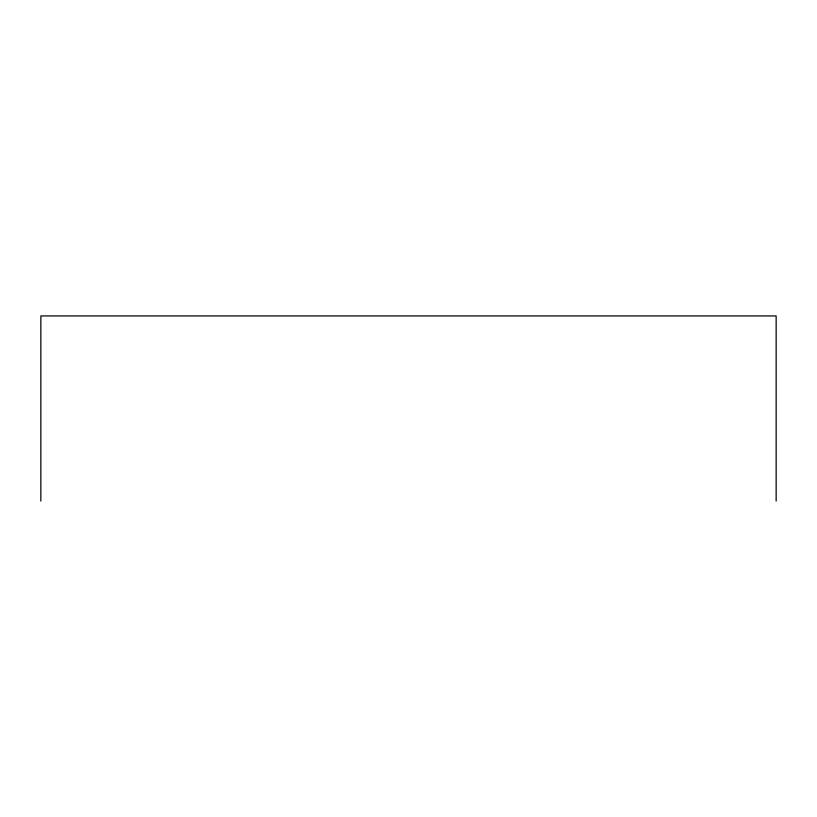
<?xml version="1.0" encoding="UTF-8"?>
<svg xmlns="http://www.w3.org/2000/svg" width="817" height="817" viewBox="0 0 817 817"><rect width="100%" height="100%" fill="white"/><g stroke="black" fill="none" stroke-linecap="round" stroke-linejoin="round"><path stroke-width="1.23" d="M776.15 501.066L776.15 315.934L40.85 315.934L40.85 501.066"/></g></svg>
